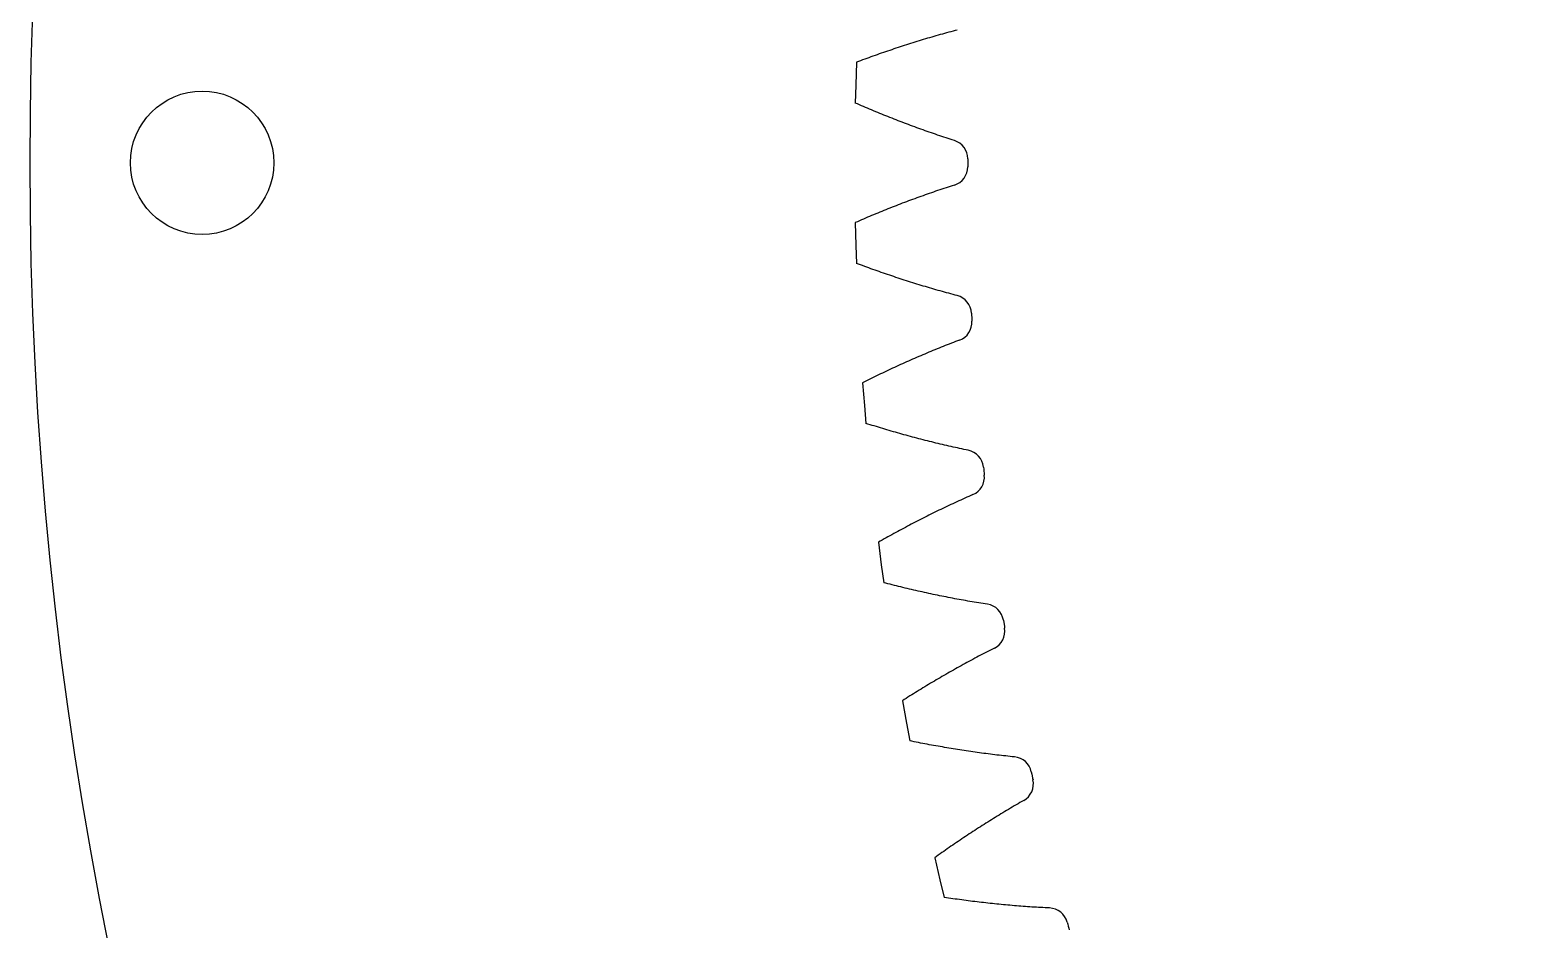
# Model space of a CAD drawing. Header units: inches. Extents: x -337 to 409, y -412 to 336.
# Drawn here: x -337.3 to -285, y 174.1 to 205.4 of the extents above; entities that cross this region are included whole.
import ezdxf

# ---------------------------------------------------------------- set-up
doc = ezdxf.new("R2010")
doc.units = ezdxf.units.IN
doc.header["$MEASUREMENT"] = 0

msp = doc.modelspace()

# ---------------------------------------------------------------- linework, layer by layer
at = {"color": 7, "linetype": 'Continuous'}
for p, q in [((-306.124, 205.128), (-306.198, 205.106)), ((-306.05, 205.15), (-306.124, 205.128)), ((-305.976, 205.172), (-306.05, 205.15)), ((-305.903, 205.194), (-305.976, 205.172)), ((-305.829, 205.215), (-305.903, 205.194)), ((-305.755, 205.236), (-305.829, 205.215)), ((-305.681, 205.257), (-305.755, 205.236)), ((-305.607, 205.278), (-305.681, 205.257)), ((-305.533, 205.299), (-305.607, 205.278)), ((-305.459, 205.32), (-305.533, 205.299)), ((-305.384, 205.34), (-305.459, 205.32)), ((-305.31, 205.36), (-305.384, 205.34)), ((-305.236, 205.38), (-305.31, 205.36)), ((-305.161, 205.4), (-305.236, 205.38)), ((-305.087, 205.42), (-305.161, 205.4)), ((-305.012, 205.44), (-305.087, 205.42)), ((-307.734, 204.604), (-307.807, 204.579)), ((-307.661, 204.63), (-307.734, 204.604)), ((-307.589, 204.655), (-307.661, 204.63)), ((-307.516, 204.68), (-307.589, 204.655)), ((-307.443, 204.705), (-307.516, 204.68)), ((-307.37, 204.73), (-307.443, 204.705)), ((-307.297, 204.754), (-307.37, 204.73)), ((-307.224, 204.779), (-307.297, 204.754)), ((-307.151, 204.803), (-307.224, 204.779)), ((-307.078, 204.827), (-307.151, 204.803)), ((-307.005, 204.851), (-307.078, 204.827)), ((-306.932, 204.875), (-307.005, 204.851)), ((-306.859, 204.899), (-306.932, 204.875)), ((-306.786, 204.923), (-306.859, 204.899)), ((-306.712, 204.946), (-306.786, 204.923)), ((-306.639, 204.97), (-306.712, 204.946)), ((-306.565, 204.993), (-306.639, 204.97)), ((-306.492, 205.016), (-306.565, 204.993)), ((-306.419, 205.038), (-306.492, 205.016)), ((-306.345, 205.061), (-306.419, 205.038)), ((-306.271, 205.084), (-306.345, 205.061)), ((-306.198, 205.106), (-306.271, 205.084)), ((-308.457, 204.342), (-308.53, 204.315)), ((-308.385, 204.369), (-308.457, 204.342)), ((-308.313, 204.396), (-308.385, 204.369)), ((-308.241, 204.422), (-308.313, 204.396)), ((-308.169, 204.449), (-308.241, 204.422)), ((-308.096, 204.475), (-308.169, 204.449)), ((-308.024, 204.501), (-308.096, 204.475)), ((-307.952, 204.527), (-308.024, 204.501)), ((-307.879, 204.553), (-307.952, 204.527)), ((-307.807, 204.579), (-307.879, 204.553)), ((-308.496, 202.863), (-308.567, 202.893)), ((-308.426, 202.832), (-308.496, 202.863)), ((-308.355, 202.802), (-308.426, 202.832)), ((-308.284, 202.771), (-308.355, 202.802)), ((-308.213, 202.741), (-308.284, 202.771)), ((-308.143, 202.711), (-308.213, 202.741)), ((-308.072, 202.681), (-308.143, 202.711)), ((-308.001, 202.651), (-308.072, 202.681)), ((-307.93, 202.622), (-308.001, 202.651)), ((-307.858, 202.592), (-307.93, 202.622)), ((-307.787, 202.563), (-307.858, 202.592)), ((-307.716, 202.534), (-307.787, 202.563)), ((-307.645, 202.505), (-307.716, 202.534)), ((-307.574, 202.476), (-307.645, 202.505)), ((-307.502, 202.447), (-307.574, 202.476)), ((-307.431, 202.419), (-307.502, 202.447)), ((-307.359, 202.39), (-307.431, 202.419)), ((-307.288, 202.362), (-307.359, 202.39)), ((-307.216, 202.334), (-307.288, 202.362)), ((-307.144, 202.306), (-307.216, 202.334)), ((-307.072, 202.278), (-307.144, 202.306)), ((-307.001, 202.25), (-307.072, 202.278)), ((-306.929, 202.223), (-307.001, 202.25)), ((-306.857, 202.195), (-306.929, 202.223)), ((-306.785, 202.168), (-306.857, 202.195)), ((-306.713, 202.141), (-306.785, 202.168)), ((-306.641, 202.114), (-306.713, 202.141)), ((-306.569, 202.087), (-306.641, 202.114)), ((-306.497, 202.061), (-306.569, 202.087)), ((-306.424, 202.034), (-306.497, 202.061)), ((-306.352, 202.008), (-306.424, 202.034)), ((-306.28, 201.982), (-306.352, 202.008)), ((-306.207, 201.956), (-306.28, 201.982)), ((-306.135, 201.93), (-306.207, 201.956)), ((-306.062, 201.904), (-306.135, 201.93)), ((-305.99, 201.879), (-306.062, 201.904)), ((-305.917, 201.853), (-305.99, 201.879)), ((-305.844, 201.828), (-305.917, 201.853)), ((-305.771, 201.803), (-305.844, 201.828)), ((-305.698, 201.779), (-305.771, 201.803)), ((-305.625, 201.754), (-305.698, 201.779)), ((-305.553, 201.729), (-305.625, 201.754)), ((-305.479, 201.705), (-305.553, 201.729)), ((-305.406, 201.681), (-305.479, 201.705)), ((-305.333, 201.657), (-305.406, 201.681)), ((-305.26, 201.633), (-305.333, 201.657)), ((-305.187, 201.61), (-305.26, 201.633)), ((-305.113, 201.587), (-305.187, 201.61)), ((-305.553, 199.891), (-305.625, 199.866)), ((-305.479, 199.915), (-305.553, 199.891)), ((-305.406, 199.939), (-305.479, 199.915)), ((-305.333, 199.963), (-305.406, 199.939)), ((-305.26, 199.986), (-305.333, 199.963)), ((-305.187, 200.01), (-305.26, 199.986)), ((-305.113, 200.033), (-305.187, 200.01)), ((-307.001, 199.37), (-307.072, 199.342)), ((-306.929, 199.397), (-307.001, 199.37)), ((-306.857, 199.425), (-306.929, 199.397)), ((-306.785, 199.452), (-306.857, 199.425)), ((-306.713, 199.479), (-306.785, 199.452)), ((-306.641, 199.506), (-306.713, 199.479)), ((-306.569, 199.533), (-306.641, 199.506)), ((-306.497, 199.559), (-306.569, 199.533)), ((-306.424, 199.586), (-306.497, 199.559)), ((-306.352, 199.612), (-306.424, 199.586)), ((-306.28, 199.638), (-306.352, 199.612)), ((-306.207, 199.664), (-306.28, 199.638)), ((-306.135, 199.69), (-306.207, 199.664)), ((-306.062, 199.716), (-306.135, 199.69)), ((-305.99, 199.741), (-306.062, 199.716)), ((-305.917, 199.767), (-305.99, 199.741)), ((-305.844, 199.792), (-305.917, 199.767)), ((-305.771, 199.817), (-305.844, 199.792)), ((-305.698, 199.841), (-305.771, 199.817)), ((-305.625, 199.866), (-305.698, 199.841)), ((-308.284, 198.849), (-308.355, 198.818)), ((-308.213, 198.879), (-308.284, 198.849)), ((-308.143, 198.909), (-308.213, 198.879)), ((-308.072, 198.939), (-308.143, 198.909)), ((-308.001, 198.968), (-308.072, 198.939)), ((-307.93, 198.998), (-308.001, 198.968)), ((-307.858, 199.028), (-307.93, 198.998)), ((-307.787, 199.057), (-307.858, 199.028)), ((-307.716, 199.086), (-307.787, 199.057)), ((-307.645, 199.115), (-307.716, 199.086)), ((-307.574, 199.144), (-307.645, 199.115)), ((-307.502, 199.173), (-307.574, 199.144)), ((-307.431, 199.201), (-307.502, 199.173)), ((-307.359, 199.23), (-307.431, 199.201)), ((-307.288, 199.258), (-307.359, 199.23)), ((-307.216, 199.286), (-307.288, 199.258)), ((-307.144, 199.314), (-307.216, 199.286)), ((-307.072, 199.342), (-307.144, 199.314)), ((-308.496, 198.757), (-308.567, 198.727)), ((-308.426, 198.788), (-308.496, 198.757)), ((-308.355, 198.818), (-308.426, 198.788)), ((-308.457, 197.278), (-308.53, 197.305)), ((-308.385, 197.251), (-308.457, 197.278)), ((-308.313, 197.224), (-308.385, 197.251)), ((-308.241, 197.197), (-308.313, 197.224)), ((-308.169, 197.171), (-308.241, 197.197)), ((-308.096, 197.145), (-308.169, 197.171)), ((-308.024, 197.119), (-308.096, 197.145)), ((-307.952, 197.093), (-308.024, 197.119)), ((-307.879, 197.067), (-307.952, 197.093)), ((-307.807, 197.041), (-307.879, 197.067)), ((-307.734, 197.016), (-307.807, 197.041)), ((-307.661, 196.99), (-307.734, 197.016)), ((-307.589, 196.965), (-307.661, 196.99)), ((-307.516, 196.94), (-307.589, 196.965)), ((-307.443, 196.915), (-307.516, 196.94)), ((-307.37, 196.89), (-307.443, 196.915)), ((-307.297, 196.866), (-307.37, 196.89)), ((-307.224, 196.841), (-307.297, 196.866)), ((-307.151, 196.817), (-307.224, 196.841)), ((-307.078, 196.792), (-307.151, 196.817)), ((-307.005, 196.768), (-307.078, 196.792)), ((-306.932, 196.744), (-307.005, 196.768)), ((-306.859, 196.721), (-306.932, 196.744)), ((-306.786, 196.697), (-306.859, 196.721)), ((-306.712, 196.674), (-306.786, 196.697)), ((-306.639, 196.65), (-306.712, 196.674)), ((-306.565, 196.627), (-306.639, 196.65)), ((-306.492, 196.604), (-306.565, 196.627)), ((-306.419, 196.581), (-306.492, 196.604)), ((-306.345, 196.559), (-306.419, 196.581)), ((-306.271, 196.536), (-306.345, 196.559)), ((-306.198, 196.514), (-306.271, 196.536)), ((-306.124, 196.492), (-306.198, 196.514)), ((-306.05, 196.47), (-306.124, 196.492)), ((-305.976, 196.448), (-306.05, 196.47)), ((-305.903, 196.426), (-305.976, 196.448)), ((-305.829, 196.405), (-305.903, 196.426)), ((-305.755, 196.383), (-305.829, 196.405)), ((-305.681, 196.362), (-305.755, 196.383)), ((-305.607, 196.341), (-305.681, 196.362)), ((-305.533, 196.321), (-305.607, 196.341)), ((-305.459, 196.3), (-305.533, 196.321)), ((-305.384, 196.28), (-305.459, 196.3)), ((-305.31, 196.26), (-305.384, 196.28)), ((-305.236, 196.239), (-305.31, 196.26)), ((-305.161, 196.22), (-305.236, 196.239)), ((-305.087, 196.2), (-305.161, 196.22)), ((-305.012, 196.18), (-305.087, 196.2)), ((-306.146, 194.144), (-306.217, 194.114)), ((-306.075, 194.174), (-306.146, 194.144)), ((-306.004, 194.203), (-306.075, 194.174)), ((-305.933, 194.233), (-306.004, 194.203)), ((-305.862, 194.262), (-305.933, 194.233)), ((-305.791, 194.292), (-305.862, 194.262)), ((-305.719, 194.321), (-305.791, 194.292)), ((-305.648, 194.35), (-305.719, 194.321)), ((-305.577, 194.379), (-305.648, 194.35)), ((-305.505, 194.407), (-305.577, 194.379)), ((-305.434, 194.435), (-305.505, 194.407)), ((-305.362, 194.464), (-305.434, 194.435)), ((-305.291, 194.492), (-305.362, 194.464)), ((-305.219, 194.52), (-305.291, 194.492)), ((-305.147, 194.547), (-305.219, 194.52)), ((-305.075, 194.575), (-305.147, 194.547)), ((-305.003, 194.602), (-305.075, 194.575)), ((-304.931, 194.629), (-305.003, 194.602)), ((-307.341, 193.612), (-307.411, 193.58)), ((-307.272, 193.645), (-307.341, 193.612)), ((-307.202, 193.677), (-307.272, 193.645)), ((-307.132, 193.709), (-307.202, 193.677)), ((-307.062, 193.741), (-307.132, 193.709)), ((-306.992, 193.773), (-307.062, 193.741)), ((-306.922, 193.805), (-306.992, 193.773)), ((-306.851, 193.836), (-306.922, 193.805)), ((-306.781, 193.868), (-306.851, 193.836)), ((-306.711, 193.899), (-306.781, 193.868)), ((-306.641, 193.93), (-306.711, 193.899)), ((-306.57, 193.961), (-306.641, 193.93)), ((-306.5, 193.992), (-306.57, 193.961)), ((-306.429, 194.023), (-306.5, 193.992)), ((-306.358, 194.053), (-306.429, 194.023)), ((-306.288, 194.084), (-306.358, 194.053)), ((-306.217, 194.114), (-306.288, 194.084)), ((-308.243, 193.178), (-308.312, 193.144)), ((-308.174, 193.212), (-308.243, 193.178)), ((-308.105, 193.246), (-308.174, 193.212)), ((-308.036, 193.28), (-308.105, 193.246)), ((-307.967, 193.314), (-308.036, 193.28)), ((-307.897, 193.348), (-307.967, 193.314)), ((-307.828, 193.381), (-307.897, 193.348)), ((-307.759, 193.415), (-307.828, 193.381)), ((-307.689, 193.448), (-307.759, 193.415)), ((-307.62, 193.481), (-307.689, 193.448)), ((-307.55, 193.514), (-307.62, 193.481)), ((-307.481, 193.547), (-307.55, 193.514)), ((-307.411, 193.58), (-307.481, 193.547)), ((-308.127, 191.702), (-308.2, 191.726)), ((-308.053, 191.679), (-308.127, 191.702)), ((-307.98, 191.656), (-308.053, 191.679)), ((-307.906, 191.634), (-307.98, 191.656)), ((-307.833, 191.611), (-307.906, 191.634)), ((-307.759, 191.589), (-307.833, 191.611)), ((-307.685, 191.566), (-307.759, 191.589)), ((-307.612, 191.544), (-307.685, 191.566)), ((-307.538, 191.522), (-307.612, 191.544)), ((-307.464, 191.5), (-307.538, 191.522)), ((-307.39, 191.479), (-307.464, 191.5)), ((-307.316, 191.457), (-307.39, 191.479)), ((-307.242, 191.436), (-307.316, 191.457)), ((-307.168, 191.415), (-307.242, 191.436)), ((-307.094, 191.393), (-307.168, 191.415)), ((-307.02, 191.372), (-307.094, 191.393)), ((-306.946, 191.352), (-307.02, 191.372)), ((-306.872, 191.331), (-306.946, 191.352)), ((-306.798, 191.31), (-306.872, 191.331)), ((-306.724, 191.29), (-306.798, 191.31)), ((-306.649, 191.27), (-306.724, 191.29)), ((-306.575, 191.25), (-306.649, 191.27)), ((-306.501, 191.23), (-306.575, 191.25)), ((-306.426, 191.21), (-306.501, 191.23)), ((-306.352, 191.191), (-306.426, 191.21)), ((-306.278, 191.171), (-306.352, 191.191)), ((-306.203, 191.152), (-306.278, 191.171)), ((-306.128, 191.133), (-306.203, 191.152)), ((-306.054, 191.114), (-306.128, 191.133)), ((-305.979, 191.095), (-306.054, 191.114)), ((-305.905, 191.077), (-305.979, 191.095)), ((-305.83, 191.058), (-305.905, 191.077)), ((-305.755, 191.04), (-305.83, 191.058)), ((-305.68, 191.022), (-305.755, 191.04)), ((-305.606, 191.004), (-305.68, 191.022)), ((-305.531, 190.986), (-305.606, 191.004)), ((-305.456, 190.968), (-305.531, 190.986)), ((-305.381, 190.951), (-305.456, 190.968)), ((-305.306, 190.934), (-305.381, 190.951)), ((-305.231, 190.917), (-305.306, 190.934)), ((-305.156, 190.9), (-305.231, 190.917)), ((-305.08, 190.883), (-305.156, 190.9)), ((-305.005, 190.867), (-305.08, 190.883)), ((-304.93, 190.85), (-305.005, 190.867)), ((-304.855, 190.834), (-304.93, 190.85)), ((-304.779, 190.818), (-304.855, 190.834)), ((-304.704, 190.803), (-304.779, 190.818)), ((-304.629, 190.787), (-304.704, 190.803)), ((-305.238, 188.893), (-305.307, 188.86)), ((-305.168, 188.926), (-305.238, 188.893)), ((-305.098, 188.958), (-305.168, 188.926)), ((-305.028, 188.99), (-305.098, 188.958)), ((-304.958, 189.022), (-305.028, 188.99)), ((-304.888, 189.054), (-304.958, 189.022)), ((-304.818, 189.086), (-304.888, 189.054)), ((-304.748, 189.118), (-304.818, 189.086)), ((-304.678, 189.149), (-304.748, 189.118)), ((-304.607, 189.18), (-304.678, 189.149)), ((-304.537, 189.211), (-304.607, 189.18)), ((-304.466, 189.242), (-304.537, 189.211)), ((-306.274, 188.385), (-306.343, 188.35)), ((-306.205, 188.42), (-306.274, 188.385)), ((-306.137, 188.455), (-306.205, 188.42)), ((-306.068, 188.489), (-306.137, 188.455)), ((-305.999, 188.524), (-306.068, 188.489)), ((-305.93, 188.558), (-305.999, 188.524)), ((-305.861, 188.592), (-305.93, 188.558)), ((-305.793, 188.626), (-305.861, 188.592)), ((-305.723, 188.66), (-305.793, 188.626)), ((-305.654, 188.694), (-305.723, 188.66)), ((-305.585, 188.727), (-305.654, 188.694)), ((-305.516, 188.761), (-305.585, 188.727)), ((-305.446, 188.794), (-305.516, 188.761)), ((-305.377, 188.827), (-305.446, 188.794)), ((-305.307, 188.86), (-305.377, 188.827)), ((-307.294, 187.844), (-307.361, 187.807)), ((-307.227, 187.881), (-307.294, 187.844)), ((-307.159, 187.918), (-307.227, 187.881)), ((-307.091, 187.955), (-307.159, 187.918)), ((-307.024, 187.992), (-307.091, 187.955)), ((-306.956, 188.028), (-307.024, 187.992)), ((-306.888, 188.064), (-306.956, 188.028)), ((-306.82, 188.101), (-306.888, 188.064)), ((-306.752, 188.137), (-306.82, 188.101)), ((-306.684, 188.172), (-306.752, 188.137)), ((-306.616, 188.208), (-306.684, 188.172)), ((-306.548, 188.244), (-306.616, 188.208)), ((-306.479, 188.279), (-306.548, 188.244)), ((-306.411, 188.315), (-306.479, 188.279)), ((-306.343, 188.35), (-306.411, 188.315)), ((-307.697, 187.62), (-307.764, 187.582)), ((-307.63, 187.657), (-307.697, 187.62)), ((-307.563, 187.695), (-307.63, 187.657)), ((-307.496, 187.733), (-307.563, 187.695)), ((-307.429, 187.77), (-307.496, 187.733)), ((-307.361, 187.807), (-307.429, 187.77)), ((-307.504, 186.152), (-307.579, 186.171)), ((-307.43, 186.133), (-307.504, 186.152)), ((-307.355, 186.114), (-307.43, 186.133)), ((-307.281, 186.095), (-307.355, 186.114)), ((-307.206, 186.076), (-307.281, 186.095)), ((-307.131, 186.058), (-307.206, 186.076)), ((-307.057, 186.039), (-307.131, 186.058)), ((-306.982, 186.021), (-307.057, 186.039)), ((-306.907, 186.003), (-306.982, 186.021)), ((-306.832, 185.985), (-306.907, 186.003)), ((-306.757, 185.967), (-306.832, 185.985)), ((-306.682, 185.95), (-306.757, 185.967)), ((-306.607, 185.932), (-306.682, 185.95)), ((-306.532, 185.915), (-306.607, 185.932)), ((-306.457, 185.898), (-306.532, 185.915)), ((-306.382, 185.881), (-306.457, 185.898)), ((-306.307, 185.864), (-306.382, 185.881)), ((-306.232, 185.847), (-306.307, 185.864)), ((-306.157, 185.83), (-306.232, 185.847)), ((-306.082, 185.814), (-306.157, 185.83)), ((-306.007, 185.798), (-306.082, 185.814)), ((-305.931, 185.781), (-306.007, 185.798)), ((-305.856, 185.765), (-305.931, 185.781)), ((-305.781, 185.75), (-305.856, 185.765)), ((-305.705, 185.734), (-305.781, 185.75)), ((-305.63, 185.718), (-305.705, 185.734)), ((-305.555, 185.703), (-305.63, 185.718)), ((-305.479, 185.688), (-305.555, 185.703)), ((-305.404, 185.673), (-305.479, 185.688)), ((-305.328, 185.658), (-305.404, 185.673)), ((-305.253, 185.643), (-305.328, 185.658)), ((-305.177, 185.629), (-305.253, 185.643)), ((-305.101, 185.614), (-305.177, 185.629)), ((-305.026, 185.6), (-305.101, 185.614)), ((-304.95, 185.586), (-305.026, 185.6)), ((-304.874, 185.572), (-304.95, 185.586)), ((-304.799, 185.559), (-304.874, 185.572)), ((-304.723, 185.545), (-304.799, 185.559)), ((-304.647, 185.532), (-304.723, 185.545)), ((-304.571, 185.519), (-304.647, 185.532)), ((-304.495, 185.506), (-304.571, 185.519)), ((-304.419, 185.493), (-304.495, 185.506)), ((-304.344, 185.481), (-304.419, 185.493)), ((-304.267, 185.469), (-304.344, 185.481)), ((-304.192, 185.456), (-304.267, 185.469)), ((-304.115, 185.444), (-304.192, 185.456)), ((-304.039, 185.433), (-304.115, 185.444)), ((-303.963, 185.421), (-304.039, 185.433)), ((-304.132, 183.677), (-304.2, 183.642)), ((-304.063, 183.713), (-304.132, 183.677)), ((-303.995, 183.748), (-304.063, 183.713)), ((-303.926, 183.783), (-303.995, 183.748)), ((-303.858, 183.818), (-303.926, 183.783)), ((-303.789, 183.852), (-303.858, 183.818)), ((-303.72, 183.887), (-303.789, 183.852)), ((-305.079, 183.165), (-305.147, 183.127)), ((-305.012, 183.202), (-305.079, 183.165)), ((-304.945, 183.24), (-305.012, 183.202)), ((-304.878, 183.277), (-304.945, 183.24)), ((-304.81, 183.314), (-304.878, 183.277)), ((-304.743, 183.351), (-304.81, 183.314)), ((-304.675, 183.388), (-304.743, 183.351)), ((-304.608, 183.425), (-304.675, 183.388)), ((-304.54, 183.461), (-304.608, 183.425)), ((-304.472, 183.498), (-304.54, 183.461)), ((-304.404, 183.534), (-304.472, 183.498)), ((-304.336, 183.57), (-304.404, 183.534)), ((-304.268, 183.606), (-304.336, 183.57)), ((-304.2, 183.642), (-304.268, 183.606)), ((-306.011, 182.624), (-306.077, 182.584)), ((-305.945, 182.663), (-306.011, 182.624)), ((-305.879, 182.702), (-305.945, 182.663)), ((-305.813, 182.742), (-305.879, 182.702)), ((-305.747, 182.781), (-305.813, 182.742)), ((-305.68, 182.82), (-305.747, 182.781)), ((-305.614, 182.859), (-305.68, 182.82)), ((-305.547, 182.898), (-305.614, 182.859)), ((-305.481, 182.936), (-305.547, 182.898)), ((-305.414, 182.975), (-305.481, 182.936)), ((-305.347, 183.013), (-305.414, 182.975)), ((-305.281, 183.051), (-305.347, 183.013)), ((-305.214, 183.089), (-305.281, 183.051)), ((-305.147, 183.127), (-305.214, 183.089)), ((-306.862, 182.097), (-306.927, 182.056)), ((-306.797, 182.139), (-306.862, 182.097)), ((-306.732, 182.18), (-306.797, 182.139)), ((-306.667, 182.221), (-306.732, 182.18)), ((-306.602, 182.262), (-306.667, 182.221)), ((-306.536, 182.302), (-306.602, 182.262)), ((-306.471, 182.343), (-306.536, 182.302)), ((-306.406, 182.383), (-306.471, 182.343)), ((-306.34, 182.424), (-306.406, 182.383)), ((-306.274, 182.464), (-306.34, 182.424)), ((-306.209, 182.504), (-306.274, 182.464)), ((-306.143, 182.544), (-306.209, 182.504)), ((-306.077, 182.584), (-306.143, 182.544)), ((-306.592, 180.642), (-306.668, 180.657)), ((-306.517, 180.627), (-306.592, 180.642)), ((-306.441, 180.612), (-306.517, 180.627)), ((-306.366, 180.597), (-306.441, 180.612)), ((-306.29, 180.582), (-306.366, 180.597)), ((-306.215, 180.567), (-306.29, 180.582)), ((-306.139, 180.553), (-306.215, 180.567)), ((-306.064, 180.539), (-306.139, 180.553)), ((-305.988, 180.524), (-306.064, 180.539)), ((-305.912, 180.511), (-305.988, 180.524)), ((-305.837, 180.497), (-305.912, 180.511)), ((-305.761, 180.483), (-305.837, 180.497)), ((-305.685, 180.469), (-305.761, 180.483)), ((-305.609, 180.456), (-305.685, 180.469)), ((-305.534, 180.443), (-305.609, 180.456)), ((-305.458, 180.43), (-305.534, 180.443)), ((-305.382, 180.417), (-305.458, 180.43)), ((-305.306, 180.404), (-305.382, 180.417)), ((-305.23, 180.391), (-305.306, 180.404)), ((-305.154, 180.379), (-305.23, 180.391)), ((-305.078, 180.366), (-305.154, 180.379)), ((-305.002, 180.354), (-305.078, 180.366)), ((-304.926, 180.342), (-305.002, 180.354)), ((-304.85, 180.33), (-304.926, 180.342)), ((-304.774, 180.319), (-304.85, 180.33)), ((-304.698, 180.307), (-304.774, 180.319)), ((-304.622, 180.296), (-304.698, 180.307)), ((-304.546, 180.285), (-304.622, 180.296)), ((-304.469, 180.273), (-304.546, 180.285)), ((-304.393, 180.263), (-304.469, 180.273)), ((-304.317, 180.252), (-304.393, 180.263)), ((-304.241, 180.241), (-304.317, 180.252)), ((-304.165, 180.231), (-304.241, 180.241)), ((-304.088, 180.221), (-304.165, 180.231)), ((-304.012, 180.211), (-304.088, 180.221)), ((-303.936, 180.201), (-304.012, 180.211)), ((-303.859, 180.191), (-303.936, 180.201)), ((-303.783, 180.182), (-303.859, 180.191)), ((-303.707, 180.173), (-303.783, 180.182)), ((-303.63, 180.163), (-303.707, 180.173)), ((-303.554, 180.155), (-303.63, 180.163)), ((-303.477, 180.146), (-303.554, 180.155)), ((-303.401, 180.137), (-303.477, 180.146)), ((-303.324, 180.129), (-303.401, 180.137)), ((-303.248, 180.121), (-303.324, 180.129)), ((-303.171, 180.113), (-303.248, 180.121)), ((-303.095, 180.105), (-303.171, 180.113)), ((-303.018, 180.097), (-303.095, 180.105)), ((-302.962, 178.425), (-303.029, 178.386)), ((-302.895, 178.463), (-302.962, 178.425)), ((-302.829, 178.502), (-302.895, 178.463)), ((-302.762, 178.54), (-302.829, 178.502)), ((-302.695, 178.578), (-302.762, 178.54)), ((-303.819, 177.909), (-303.884, 177.868)), ((-303.754, 177.949), (-303.819, 177.909)), ((-303.688, 177.99), (-303.754, 177.949)), ((-303.623, 178.03), (-303.688, 177.99)), ((-303.557, 178.07), (-303.623, 178.03)), ((-303.491, 178.11), (-303.557, 178.07)), ((-303.425, 178.15), (-303.491, 178.11)), ((-303.36, 178.19), (-303.425, 178.15)), ((-303.293, 178.229), (-303.36, 178.19)), ((-303.227, 178.269), (-303.293, 178.229)), ((-303.161, 178.308), (-303.227, 178.269)), ((-303.095, 178.347), (-303.161, 178.308)), ((-303.029, 178.386), (-303.095, 178.347)), ((-304.596, 177.41), (-304.661, 177.368)), ((-304.532, 177.452), (-304.596, 177.41)), ((-304.468, 177.494), (-304.532, 177.452)), ((-304.403, 177.536), (-304.468, 177.494)), ((-304.339, 177.578), (-304.403, 177.536)), ((-304.274, 177.62), (-304.339, 177.578)), ((-304.209, 177.662), (-304.274, 177.62)), ((-304.144, 177.703), (-304.209, 177.662)), ((-304.08, 177.745), (-304.144, 177.703)), ((-304.015, 177.786), (-304.08, 177.745)), ((-303.95, 177.827), (-304.015, 177.786)), ((-303.884, 177.868), (-303.95, 177.827)), ((-305.361, 176.892), (-305.424, 176.848)), ((-305.298, 176.936), (-305.361, 176.892)), ((-305.235, 176.98), (-305.298, 176.936)), ((-305.171, 177.023), (-305.235, 176.98)), ((-305.108, 177.067), (-305.171, 177.023)), ((-305.044, 177.11), (-305.108, 177.067)), ((-304.98, 177.153), (-305.044, 177.11)), ((-304.916, 177.196), (-304.98, 177.153)), ((-304.853, 177.239), (-304.916, 177.196)), ((-304.789, 177.282), (-304.853, 177.239)), ((-304.725, 177.325), (-304.789, 177.282)), ((-304.661, 177.368), (-304.725, 177.325)), ((-305.739, 176.627), (-305.801, 176.582)), ((-305.676, 176.671), (-305.739, 176.627)), ((-305.613, 176.716), (-305.676, 176.671)), ((-305.55, 176.76), (-305.613, 176.716)), ((-305.487, 176.804), (-305.55, 176.76)), ((-305.424, 176.848), (-305.487, 176.804)), ((-305.393, 175.187), (-305.469, 175.199)), ((-305.317, 175.176), (-305.393, 175.187)), ((-305.241, 175.165), (-305.317, 175.176)), ((-305.165, 175.154), (-305.241, 175.165)), ((-305.089, 175.143), (-305.165, 175.154)), ((-305.012, 175.132), (-305.089, 175.143)), ((-304.936, 175.122), (-305.012, 175.132)), ((-304.86, 175.112), (-304.936, 175.122)), ((-304.784, 175.101), (-304.86, 175.112)), ((-304.707, 175.091), (-304.784, 175.101)), ((-304.631, 175.082), (-304.707, 175.091)), ((-304.555, 175.072), (-304.631, 175.082)), ((-304.478, 175.062), (-304.555, 175.072)), ((-304.402, 175.053), (-304.478, 175.062)), ((-304.325, 175.044), (-304.402, 175.053)), ((-304.249, 175.034), (-304.325, 175.044)), ((-304.173, 175.025), (-304.249, 175.034)), ((-304.096, 175.017), (-304.173, 175.025)), ((-304.02, 175.008), (-304.096, 175.017)), ((-303.943, 175), (-304.02, 175.008)), ((-303.867, 174.991), (-303.943, 175)), ((-303.79, 174.983), (-303.867, 174.991)), ((-303.714, 174.975), (-303.79, 174.983)), ((-303.637, 174.967), (-303.714, 174.975)), ((-303.56, 174.959), (-303.637, 174.967)), ((-303.484, 174.952), (-303.56, 174.959)), ((-303.407, 174.945), (-303.484, 174.952)), ((-303.331, 174.937), (-303.407, 174.945)), ((-303.254, 174.93), (-303.331, 174.937)), ((-303.177, 174.923), (-303.254, 174.93)), ((-303.101, 174.917), (-303.177, 174.923)), ((-303.024, 174.91), (-303.101, 174.917)), ((-302.947, 174.904), (-303.024, 174.91)), ((-302.871, 174.898), (-302.947, 174.904)), ((-302.794, 174.892), (-302.871, 174.898)), ((-302.717, 174.886), (-302.794, 174.892)), ((-302.64, 174.88), (-302.717, 174.886)), ((-302.564, 174.875), (-302.64, 174.88)), ((-302.487, 174.869), (-302.564, 174.875)), ((-302.41, 174.864), (-302.487, 174.869)), ((-302.333, 174.859), (-302.41, 174.864)), ((-302.257, 174.855), (-302.333, 174.859)), ((-302.18, 174.85), (-302.257, 174.855)), ((-302.103, 174.846), (-302.18, 174.85)), ((-302.026, 174.842), (-302.103, 174.846)), ((-301.949, 174.838), (-302.026, 174.842)), ((-301.872, 174.834), (-301.949, 174.838)), ((-301.795, 174.83), (-301.872, 174.834))]:
    msp.add_line(p, q, dxfattribs=at)
at = {"color": 7, "linetype": 'Continuous', "flags": 128}
for points in [[(-308.53, 204.315), (-308.553, 203.519), (-308.567, 202.893)], [(-304.65, 200.952), (-304.65, 200.872), (-304.65, 200.81)], [(-304.65, 200.81), (-304.65, 200.731), (-304.65, 200.668)], [(-308.567, 198.727), (-308.548, 197.93), (-308.53, 197.305)], [(-304.516, 195.571), (-304.512, 195.492), (-304.509, 195.429)], [(-304.509, 195.429), (-304.505, 195.35), (-304.501, 195.287)], [(-308.312, 193.144), (-308.251, 192.349), (-308.2, 191.726)], [(-304.101, 190.204), (-304.093, 190.125), (-304.087, 190.063)], [(-304.086, 190.063), (-304.078, 189.984), (-304.072, 189.922)], [(-307.764, 187.582), (-307.663, 186.792), (-307.579, 186.171)], [(-303.406, 184.867), (-303.394, 184.788), (-303.384, 184.726)], [(-303.384, 184.726), (-303.371, 184.648), (-303.362, 184.587)], [(-306.927, 182.056), (-306.784, 181.272), (-306.668, 180.657)], [(-302.432, 179.573), (-302.416, 179.495), (-302.403, 179.434)], [(-302.403, 179.434), (-302.386, 179.356), (-302.373, 179.295)], [(-305.801, 176.582), (-305.618, 175.807), (-305.469, 175.199)], [(-301.183, 174.337), (-301.163, 174.261), (-301.146, 174.2)], [(-301.146, 174.2), (-301.126, 174.123), (-301.11, 174.063)]]:
    msp.add_lwpolyline(points, dxfattribs=at)
at = {"color": 7, "linetype": 'Continuous'}
for centre, start, end in [((-305.314, 200.953), 359.9191, 72.4029), ((-305.314, 200.667), 287.6059, 0.0913), ((-305.18, 195.537), 2.9247, 75.3967), ((-305.165, 195.252), 290.6071, 3.0928), ((-304.763, 190.135), 5.9369, 78.3866), ((-304.733, 189.852), 293.6075, 6.0801), ((-304.063, 184.763), 8.937, 81.3874), ((-304.018, 184.481), 296.6138, 9.0908), ((-303.083, 179.436), 11.9152, 84.4107), ((-303.024, 179.156), 299.6109, 12.0876), ((-301.826, 174.166), 14.9174, 87.4043)]:
    msp.add_arc(centre, 0.665, start, end, dxfattribs=at)
for centre, major_axis in [((-201.837, 200.81), (-135.5, 0)), ((-331.337, 200.81), (0, 2.5))]:
    msp.add_ellipse(centre, major_axis=major_axis, ratio=1, dxfattribs=at)

doc.saveas('drawing.dxf')
